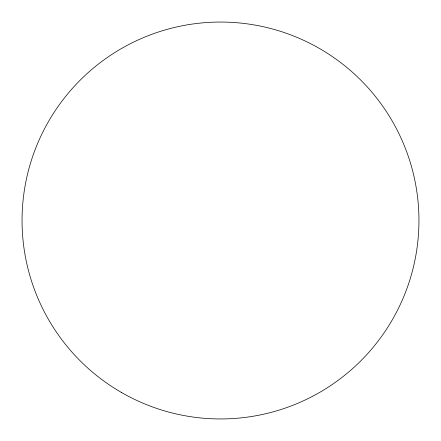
<?xml version="1.0" encoding="UTF-8"?>
<svg xmlns="http://www.w3.org/2000/svg" width="441" height="441" viewBox="0 0 441 441"><rect width="100%" height="100%" fill="white"/><g stroke="black" fill="none" stroke-linecap="round" stroke-linejoin="round"><path stroke-width="0.66" d="M121.275 392.363A198.45 198.45 0 0 0 418.95 220.5A198.45 198.45 0 0 0 121.275 48.637A198.45 198.45 0 0 0 121.275 392.363"/></g></svg>
